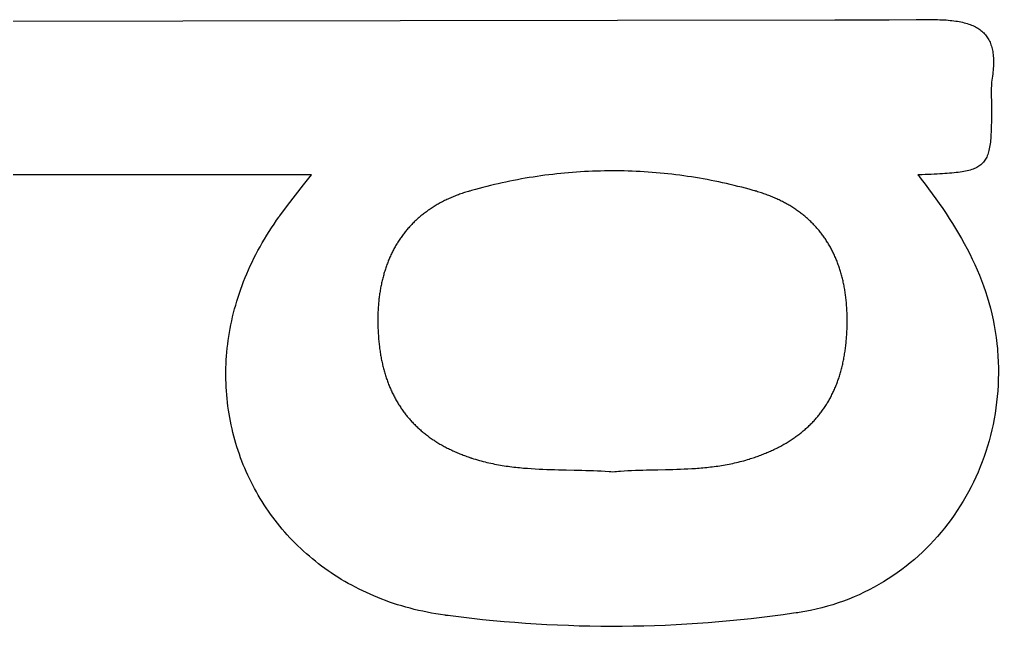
# Model space of a CAD drawing. Extents: x -2412.6 to -2376.5, y -227.2 to -193.2.
# Drawn here: x -2408.006 to -2403.419, y -199.6 to -196.754 of the extents above; entities that cross this region are included whole.
import ezdxf

# ---------------------------------------------------------------- set-up
doc = ezdxf.new("R2010")
doc.units = 0
doc.layers.add('WORK_LAYER', color=254, linetype='CONTINUOUS')

msp = doc.modelspace()

# ---------------------------------------------------------------- linework, layer by layer
at = {"layer": 'WORK_LAYER'}
msp.add_lwpolyline([(-2408.2594, -196.7616), (-2407.2412, -196.7607), (-2406.223, -196.7594), (-2405.2048, -196.7577), (-2404.1867, -196.7555), (-2403.9321, -196.7549), (-2403.8049, -196.7546), (-2403.7412, -196.7544), (-2403.7333, -196.7544), (-2403.7313, -196.7544), (-2403.7311, -196.7544), (-2403.7308, -196.7544), (-2403.7294, -196.7544), (-2403.7267, -196.7544), (-2403.7158, -196.7545), (-2403.7051, -196.7546), (-2403.6947, -196.7549), (-2403.6845, -196.7553), (-2403.6745, -196.7558), (-2403.6648, -196.7564), (-2403.6553, -196.7571), (-2403.646, -196.758), (-2403.637, -196.7589), (-2403.6281, -196.76), (-2403.6195, -196.7612), (-2403.6111, -196.7625), (-2403.603, -196.764), (-2403.595, -196.7655), (-2403.5873, -196.7672), (-2403.5798, -196.769), (-2403.5725, -196.771), (-2403.5654, -196.7731), (-2403.5586, -196.7753), (-2403.5519, -196.7776), (-2403.5455, -196.7801), (-2403.5392, -196.7827), (-2403.5332, -196.7855), (-2403.5274, -196.7884), (-2403.5218, -196.7914), (-2403.5164, -196.7946), (-2403.5112, -196.798), (-2403.5061, -196.8015), (-2403.5013, -196.8051), (-2403.4967, -196.8089), (-2403.4923, -196.8128), (-2403.4881, -196.8169), (-2403.4841, -196.8211), (-2403.4803, -196.8255), (-2403.4766, -196.8301), (-2403.4732, -196.8348), (-2403.47, -196.8397), (-2403.4669, -196.8447), (-2403.464, -196.8499), (-2403.4613, -196.8553), (-2403.4588, -196.8608), (-2403.4565, -196.8666), (-2403.4544, -196.8724), (-2403.4524, -196.8785), (-2403.4507, -196.8847), (-2403.4491, -196.8911), (-2403.4477, -196.8977), (-2403.4464, -196.9045), (-2403.4454, -196.9114), (-2403.4445, -196.9186), (-2403.4438, -196.9259), (-2403.4432, -196.9334), (-2403.4428, -196.9411), (-2403.4426, -196.9489), (-2403.4426, -196.957), (-2403.4427, -196.9653), (-2403.443, -196.9737), (-2403.4435, -196.9824), (-2403.4441, -196.9912), (-2403.4449, -197.0003), (-2403.4458, -197.0095), (-2403.4469, -197.019), (-2403.4482, -197.0286), (-2403.4496, -197.0385), (-2403.4512, -197.0485), (-2403.4514, -197.0498), (-2403.4514, -197.05), (-2403.4514, -197.0504), (-2403.4515, -197.051), (-2403.4517, -197.0537), (-2403.4524, -197.0646), (-2403.4529, -197.0755), (-2403.4532, -197.0864), (-2403.4533, -197.0973), (-2403.4532, -197.1082), (-2403.4529, -197.1191), (-2403.4524, -197.13), (-2403.4521, -197.1354), (-2403.452, -197.1381), (-2403.4519, -197.1388), (-2403.4519, -197.139), (-2403.4519, -197.1391), (-2403.4519, -197.1401), (-2403.4519, -197.1438), (-2403.4519, -197.1585), (-2403.4519, -197.1728), (-2403.452, -197.1866), (-2403.452, -197.2), (-2403.4521, -197.2129), (-2403.4523, -197.2254), (-2403.4524, -197.2375), (-2403.4527, -197.2492), (-2403.453, -197.2605), (-2403.4533, -197.2715), (-2403.4538, -197.282), (-2403.4543, -197.2921), (-2403.4549, -197.3019), (-2403.4556, -197.3114), (-2403.4564, -197.3204), (-2403.4573, -197.3291), (-2403.4584, -197.3375), (-2403.4596, -197.3456), (-2403.4609, -197.3533), (-2403.4623, -197.3607), (-2403.4639, -197.3678), (-2403.4656, -197.3745), (-2403.4676, -197.381), (-2403.4696, -197.3872), (-2403.4719, -197.3931), (-2403.4744, -197.3988), (-2403.477, -197.4042), (-2403.4798, -197.4093), (-2403.4829, -197.4141), (-2403.4861, -197.4188), (-2403.4896, -197.4231), (-2403.4933, -197.4273), (-2403.4973, -197.4312), (-2403.5015, -197.4349), (-2403.5059, -197.4384), (-2403.5106, -197.4417), (-2403.5156, -197.4448), (-2403.5209, -197.4477), (-2403.5264, -197.4505), (-2403.5322, -197.453), (-2403.5383, -197.4554), (-2403.5447, -197.4577), (-2403.5514, -197.4598), (-2403.5585, -197.4617), (-2403.5659, -197.4635), (-2403.5736, -197.4652), (-2403.5816, -197.4668), (-2403.59, -197.4682), (-2403.5987, -197.4696), (-2403.6078, -197.4708), (-2403.6173, -197.472), (-2403.6271, -197.4731), (-2403.6373, -197.4741), (-2403.648, -197.475), (-2403.659, -197.4758), (-2403.6704, -197.4767), (-2403.6822, -197.4774), (-2403.6945, -197.4781), (-2403.7072, -197.4788), (-2403.7203, -197.4795), (-2403.7339, -197.4801), (-2403.7479, -197.4807), (-2403.7623, -197.4814), (-2403.7773, -197.482), (-2403.7927, -197.4826), (-2403.7946, -197.4827), (-2403.7956, -197.4828), (-2403.7961, -197.4828), (-2403.7963, -197.4828), (-2403.7963, -197.483), (-2403.794, -197.4858), (-2403.7896, -197.4915), (-2403.7808, -197.5029), (-2403.7634, -197.5257), (-2403.7463, -197.5485), (-2403.7294, -197.5714), (-2403.7128, -197.5943), (-2403.6966, -197.6173), (-2403.6806, -197.6404), (-2403.665, -197.6636), (-2403.6498, -197.6869), (-2403.6349, -197.7103), (-2403.6204, -197.7338), (-2403.6062, -197.7574), (-2403.5925, -197.7812), (-2403.5792, -197.8051), (-2403.5663, -197.8292), (-2403.5539, -197.8534), (-2403.5419, -197.8779), (-2403.5304, -197.9025), (-2403.5194, -197.9273), (-2403.5088, -197.9524), (-2403.4988, -197.9776), (-2403.4893, -198.0031), (-2403.4804, -198.0289), (-2403.472, -198.0548), (-2403.4642, -198.0811), (-2403.457, -198.1076), (-2403.4503, -198.1344), (-2403.4443, -198.1615), (-2403.4389, -198.1889), (-2403.4341, -198.2166), (-2403.43, -198.2446), (-2403.4282, -198.2588), (-2403.4266, -198.273), (-2403.4251, -198.2873), (-2403.4244, -198.2945), (-2403.4241, -198.2981), (-2403.4241, -198.2986), (-2403.424, -198.2993), (-2403.4238, -198.301), (-2403.4236, -198.3045), (-2403.4216, -198.332), (-2403.4203, -198.3594), (-2403.4195, -198.3867), (-2403.4194, -198.4139), (-2403.4199, -198.441), (-2403.421, -198.468), (-2403.4227, -198.4948), (-2403.4249, -198.5215), (-2403.4277, -198.548), (-2403.4311, -198.5744), (-2403.4351, -198.6007), (-2403.4397, -198.6267), (-2403.4448, -198.6526), (-2403.4504, -198.6783), (-2403.4566, -198.7038), (-2403.4634, -198.729), (-2403.4707, -198.7541), (-2403.4785, -198.7789), (-2403.4868, -198.8035), (-2403.4957, -198.8279), (-2403.5051, -198.852), (-2403.515, -198.8758), (-2403.5254, -198.8994), (-2403.5363, -198.9227), (-2403.5477, -198.9458), (-2403.5596, -198.9685), (-2403.572, -198.9909), (-2403.5849, -199.013), (-2403.5982, -199.0348), (-2403.6121, -199.0563), (-2403.6263, -199.0774), (-2403.6411, -199.0982), (-2403.6563, -199.1186), (-2403.672, -199.1387), (-2403.6881, -199.1584), (-2403.7046, -199.1777), (-2403.7216, -199.1966), (-2403.739, -199.2152), (-2403.7568, -199.2333), (-2403.7751, -199.251), (-2403.7938, -199.2683), (-2403.8129, -199.2852), (-2403.8324, -199.3016), (-2403.8522, -199.3176), (-2403.8725, -199.3331), (-2403.8932, -199.3482), (-2403.9143, -199.3628), (-2403.9357, -199.3769), (-2403.9575, -199.3905), (-2403.9797, -199.4036), (-2404.0023, -199.4162), (-2404.0252, -199.4283), (-2404.0484, -199.4398), (-2404.072, -199.4509), (-2404.096, -199.4613), (-2404.1203, -199.4713), (-2404.1449, -199.4807), (-2404.1699, -199.4895), (-2404.1951, -199.4977), (-2404.2207, -199.5053), (-2404.2466, -199.5124), (-2404.2729, -199.5188), (-2404.2994, -199.5247), (-2404.3262, -199.5299), (-2404.3533, -199.5345), (-2404.3601, -199.5355), (-2404.3635, -199.536), (-2404.3666, -199.5365), (-2404.379, -199.5383), (-2404.4287, -199.5453), (-2404.4786, -199.5519), (-2404.5285, -199.5581), (-2404.5785, -199.5639), (-2404.6285, -199.5692), (-2404.6786, -199.5741), (-2404.7288, -199.5786), (-2404.779, -199.5826), (-2404.8293, -199.5863), (-2404.8796, -199.5895), (-2404.93, -199.5922), (-2404.9804, -199.5946), (-2405.0308, -199.5965), (-2405.0812, -199.5979), (-2405.1317, -199.599), (-2405.1821, -199.5996), (-2405.2326, -199.5997), (-2405.2831, -199.5995), (-2405.3335, -199.5988), (-2405.3839, -199.5977), (-2405.4344, -199.5961), (-2405.4848, -199.5941), (-2405.5351, -199.5917), (-2405.5855, -199.5888), (-2405.6357, -199.5856), (-2405.686, -199.5819), (-2405.7362, -199.5777), (-2405.7863, -199.5732), (-2405.8364, -199.5682), (-2405.8864, -199.5628), (-2405.9363, -199.5569), (-2405.9862, -199.5507), (-2405.9986, -199.5491), (-2406.0048, -199.5482), (-2406.0079, -199.5478), (-2406.0083, -199.5478), (-2406.0089, -199.5477), (-2406.0103, -199.5475), (-2406.0129, -199.5471), (-2406.034, -199.5441), (-2406.0549, -199.5407), (-2406.0756, -199.5371), (-2406.0962, -199.5332), (-2406.1165, -199.5289), (-2406.1367, -199.5244), (-2406.1566, -199.5197), (-2406.1764, -199.5146), (-2406.196, -199.5092), (-2406.2154, -199.5036), (-2406.2346, -199.4977), (-2406.2536, -199.4916), (-2406.2724, -199.4852), (-2406.291, -199.4785), (-2406.3094, -199.4715), (-2406.3276, -199.4643), (-2406.3456, -199.4569), (-2406.3635, -199.4492), (-2406.3811, -199.4412), (-2406.3985, -199.433), (-2406.4156, -199.4246), (-2406.4326, -199.4159), (-2406.4494, -199.407), (-2406.466, -199.3979), (-2406.4823, -199.3885), (-2406.4985, -199.3789), (-2406.5144, -199.3691), (-2406.5301, -199.359), (-2406.5456, -199.3488), (-2406.5609, -199.3383), (-2406.576, -199.3276), (-2406.5909, -199.3167), (-2406.6055, -199.3056), (-2406.6199, -199.2942), (-2406.6341, -199.2827), (-2406.6481, -199.271), (-2406.6618, -199.2591), (-2406.6753, -199.247), (-2406.6886, -199.2347), (-2406.7017, -199.2222), (-2406.7145, -199.2095), (-2406.7271, -199.1967), (-2406.7395, -199.1837), (-2406.7516, -199.1705), (-2406.7636, -199.1571), (-2406.7752, -199.1435), (-2406.7867, -199.1298), (-2406.7979, -199.1159), (-2406.8088, -199.1019), (-2406.8196, -199.0877), (-2406.8301, -199.0734), (-2406.8403, -199.0589), (-2406.8503, -199.0442), (-2406.8601, -199.0294), (-2406.8696, -199.0145), (-2406.8788, -198.9994), (-2406.8879, -198.9842), (-2406.8966, -198.9688), (-2406.9052, -198.9533), (-2406.9134, -198.9377), (-2406.9214, -198.922), (-2406.9292, -198.9061), (-2406.9367, -198.8901), (-2406.944, -198.874), (-2406.951, -198.8578), (-2406.9577, -198.8415), (-2406.9642, -198.825), (-2406.9705, -198.8085), (-2406.9764, -198.7918), (-2406.9821, -198.7751), (-2406.9876, -198.7582), (-2406.9927, -198.7413), (-2406.9977, -198.7242), (-2407.0023, -198.7071), (-2407.0067, -198.6899), (-2407.0108, -198.6726), (-2407.0146, -198.6552), (-2407.0182, -198.6378), (-2407.0215, -198.6203), (-2407.0245, -198.6027), (-2407.0273, -198.585), (-2407.0297, -198.5673), (-2407.0319, -198.5495), (-2407.0338, -198.5316), (-2407.0355, -198.5137), (-2407.0368, -198.4958), (-2407.0379, -198.4777), (-2407.0387, -198.4597), (-2407.0392, -198.4416), (-2407.0394, -198.4234), (-2407.0394, -198.4052), (-2407.039, -198.387), (-2407.0384, -198.3687), (-2407.0375, -198.3504), (-2407.0362, -198.3321), (-2407.0347, -198.3138), (-2407.0329, -198.2954), (-2407.0308, -198.277), (-2407.0285, -198.2586), (-2407.0258, -198.2402), (-2407.0228, -198.2218), (-2407.0195, -198.2033), (-2407.0159, -198.1849), (-2407.012, -198.1664), (-2407.0078, -198.148), (-2407.0034, -198.1295), (-2406.9986, -198.1111), (-2406.9935, -198.0927), (-2406.9881, -198.0743), (-2406.9823, -198.0559), (-2406.9763, -198.0375), (-2406.97, -198.0191), (-2406.9633, -198.0008), (-2406.9564, -197.9825), (-2406.9491, -197.9642), (-2406.9415, -197.946), (-2406.9336, -197.9277), (-2406.9254, -197.9096), (-2406.9169, -197.8914), (-2406.908, -197.8733), (-2406.8988, -197.8553), (-2406.8893, -197.8373), (-2406.8795, -197.8194), (-2406.8694, -197.8015), (-2406.8589, -197.7837), (-2406.8481, -197.7659), (-2406.837, -197.7482), (-2406.8255, -197.7306), (-2406.8138, -197.713), (-2406.8017, -197.6955), (-2406.7955, -197.6868), (-2406.7924, -197.6824), (-2406.7908, -197.6803), (-2406.7906, -197.68), (-2406.7905, -197.6799), (-2406.7905, -197.6799), (-2406.7904, -197.6798), (-2406.7893, -197.6782), (-2406.787, -197.6752), (-2406.7503, -197.6266), (-2406.7134, -197.5781), (-2406.6762, -197.5299), (-2406.6388, -197.4818), (-2408.5634, -197.4818)], dxfattribs=at)
msp.add_lwpolyline([(-2405.2261, -198.8742), (-2405.2173, -198.8734), (-2405.2085, -198.8727), (-2405.1998, -198.872), (-2405.191, -198.8714), (-2405.1734, -198.8703), (-2405.1559, -198.8693), (-2405.1383, -198.8685), (-2405.1207, -198.8678), (-2405.1031, -198.8671), (-2405.0855, -198.8666), (-2405.0679, -198.8661), (-2405.0503, -198.8657), (-2405.0151, -198.865), (-2404.9798, -198.8642), (-2404.9622, -198.8638), (-2404.9446, -198.8633), (-2404.927, -198.8628), (-2404.9094, -198.8622), (-2404.8918, -198.8615), (-2404.8743, -198.8607), (-2404.8567, -198.8597), (-2404.8391, -198.8586), (-2404.8303, -198.8579), (-2404.8216, -198.8573), (-2404.8128, -198.8566), (-2404.804, -198.8558), (-2404.7953, -198.855), (-2404.7865, -198.8541), (-2404.7778, -198.8532), (-2404.769, -198.8522), (-2404.7603, -198.8512), (-2404.7515, -198.8501), (-2404.7428, -198.849), (-2404.734, -198.8477), (-2404.7253, -198.8464), (-2404.7166, -198.8451), (-2404.7079, -198.8436), (-2404.6991, -198.8421), (-2404.6904, -198.8406), (-2404.6817, -198.8389), (-2404.673, -198.8372), (-2404.6643, -198.8353), (-2404.6557, -198.8334), (-2404.647, -198.8315), (-2404.6383, -198.8294), (-2404.6296, -198.8272), (-2404.621, -198.8249), (-2404.6123, -198.8226), (-2404.6037, -198.8201), (-2404.595, -198.8176), (-2404.5864, -198.8149), (-2404.5853, -198.8146), (-2404.5852, -198.8145), (-2404.585, -198.8145), (-2404.5846, -198.8144), (-2404.5838, -198.8141), (-2404.5807, -198.8131), (-2404.5746, -198.8111), (-2404.5685, -198.8091), (-2404.5624, -198.8071), (-2404.5564, -198.805), (-2404.5504, -198.8029), (-2404.5445, -198.8007), (-2404.5386, -198.7986), (-2404.5327, -198.7964), (-2404.5269, -198.7941), (-2404.5211, -198.7919), (-2404.5154, -198.7896), (-2404.5097, -198.7873), (-2404.5041, -198.7849), (-2404.4985, -198.7825), (-2404.4929, -198.7801), (-2404.4874, -198.7777), (-2404.482, -198.7752), (-2404.4765, -198.7727), (-2404.4712, -198.7702), (-2404.4658, -198.7676), (-2404.4605, -198.765), (-2404.4553, -198.7624), (-2404.4501, -198.7597), (-2404.4449, -198.757), (-2404.4398, -198.7543), (-2404.4347, -198.7515), (-2404.4296, -198.7487), (-2404.4246, -198.7459), (-2404.4197, -198.7431), (-2404.4148, -198.7402), (-2404.4099, -198.7373), (-2404.4051, -198.7344), (-2404.4003, -198.7314), (-2404.3956, -198.7284), (-2404.3909, -198.7253), (-2404.3862, -198.7223), (-2404.3816, -198.7192), (-2404.377, -198.716), (-2404.3725, -198.7129), (-2404.368, -198.7097), (-2404.3635, -198.7065), (-2404.3591, -198.7032), (-2404.3548, -198.6999), (-2404.3504, -198.6966), (-2404.3462, -198.6932), (-2404.3419, -198.6898), (-2404.3377, -198.6864), (-2404.3336, -198.683), (-2404.3295, -198.6795), (-2404.3254, -198.676), (-2404.3214, -198.6724), (-2404.3174, -198.6688), (-2404.3135, -198.6652), (-2404.3096, -198.6616), (-2404.3057, -198.6579), (-2404.3019, -198.6542), (-2404.2981, -198.6504), (-2404.2944, -198.6467), (-2404.2907, -198.6428), (-2404.287, -198.639), (-2404.2834, -198.6351), (-2404.2799, -198.6312), (-2404.2764, -198.6273), (-2404.2729, -198.6233), (-2404.2694, -198.6193), (-2404.266, -198.6152), (-2404.2627, -198.6112), (-2404.2594, -198.6071), (-2404.2561, -198.6029), (-2404.2529, -198.5987), (-2404.2497, -198.5945), (-2404.2465, -198.5903), (-2404.2434, -198.586), (-2404.2404, -198.5817), (-2404.2374, -198.5774), (-2404.2344, -198.573), (-2404.2314, -198.5686), (-2404.2285, -198.5641), (-2404.2257, -198.5596), (-2404.2229, -198.5551), (-2404.2201, -198.5506), (-2404.2174, -198.546), (-2404.2147, -198.5414), (-2404.212, -198.5367), (-2404.2094, -198.532), (-2404.2069, -198.5273), (-2404.2044, -198.5226), (-2404.2019, -198.5178), (-2404.1994, -198.513), (-2404.197, -198.5081), (-2404.1947, -198.5032), (-2404.1924, -198.4983), (-2404.1901, -198.4933), (-2404.1879, -198.4883), (-2404.1857, -198.4833), (-2404.1835, -198.4782), (-2404.1814, -198.4732), (-2404.1793, -198.468), (-2404.1773, -198.4628), (-2404.1753, -198.4576), (-2404.1734, -198.4524), (-2404.1715, -198.4471), (-2404.1696, -198.4418), (-2404.1678, -198.4365), (-2404.166, -198.4311), (-2404.1643, -198.4257), (-2404.1626, -198.4202), (-2404.1609, -198.4148), (-2404.1593, -198.4092), (-2404.1577, -198.4037), (-2404.1562, -198.3981), (-2404.1547, -198.3925), (-2404.1533, -198.3868), (-2404.1519, -198.3811), (-2404.1505, -198.3754), (-2404.1492, -198.3696), (-2404.1479, -198.3638), (-2404.1466, -198.3579), (-2404.1454, -198.3521), (-2404.1443, -198.3461), (-2404.1431, -198.3402), (-2404.142, -198.3342), (-2404.141, -198.3282), (-2404.14, -198.3221), (-2404.139, -198.316), (-2404.1381, -198.3099), (-2404.1372, -198.3037), (-2404.1364, -198.2975), (-2404.1356, -198.2913), (-2404.1349, -198.285), (-2404.1341, -198.2787), (-2404.1335, -198.2723), (-2404.1328, -198.266), (-2404.1322, -198.2595), (-2404.1317, -198.2531), (-2404.1312, -198.2466), (-2404.1307, -198.24), (-2404.1303, -198.2335), (-2404.1299, -198.2269), (-2404.1295, -198.2202), (-2404.1292, -198.2135), (-2404.1289, -198.2068), (-2404.1287, -198.2), (-2404.1285, -198.1932), (-2404.1284, -198.1864), (-2404.1283, -198.183), (-2404.1283, -198.1797), (-2404.1282, -198.1732), (-2404.1282, -198.1667), (-2404.1282, -198.1603), (-2404.1282, -198.1538), (-2404.1283, -198.1474), (-2404.1285, -198.1411), (-2404.1287, -198.1347), (-2404.1289, -198.1284), (-2404.1292, -198.1221), (-2404.1295, -198.1159), (-2404.1298, -198.1096), (-2404.1302, -198.1034), (-2404.1306, -198.0973), (-2404.1311, -198.0911), (-2404.1316, -198.085), (-2404.1321, -198.0789), (-2404.1327, -198.0728), (-2404.1334, -198.0668), (-2404.134, -198.0608), (-2404.1347, -198.0548), (-2404.1355, -198.0489), (-2404.1363, -198.043), (-2404.1371, -198.0371), (-2404.138, -198.0312), (-2404.1389, -198.0254), (-2404.1399, -198.0196), (-2404.1409, -198.0138), (-2404.1419, -198.0081), (-2404.143, -198.0024), (-2404.1441, -197.9967), (-2404.1453, -197.9911), (-2404.1465, -197.9854), (-2404.1477, -197.9799), (-2404.149, -197.9743), (-2404.1504, -197.9688), (-2404.1517, -197.9633), (-2404.1531, -197.9578), (-2404.1546, -197.9524), (-2404.1561, -197.9469), (-2404.1576, -197.9416), (-2404.1592, -197.9362), (-2404.1608, -197.9309), (-2404.1625, -197.9256), (-2404.1642, -197.9203), (-2404.1659, -197.9151), (-2404.1677, -197.9099), (-2404.1696, -197.9048), (-2404.1714, -197.8996), (-2404.1733, -197.8945), (-2404.1753, -197.8894), (-2404.1773, -197.8844), (-2404.1793, -197.8794), (-2404.1814, -197.8744), (-2404.1835, -197.8695), (-2404.1857, -197.8645), (-2404.1879, -197.8597), (-2404.1901, -197.8548), (-2404.1924, -197.85), (-2404.1947, -197.8452), (-2404.1971, -197.8404), (-2404.1995, -197.8357), (-2404.202, -197.831), (-2404.2045, -197.8263), (-2404.207, -197.8217), (-2404.2096, -197.8171), (-2404.2122, -197.8125), (-2404.2149, -197.808), (-2404.2176, -197.8035), (-2404.2203, -197.799), (-2404.2231, -197.7946), (-2404.226, -197.7902), (-2404.2288, -197.7858), (-2404.2317, -197.7815), (-2404.2347, -197.7772), (-2404.2377, -197.7729), (-2404.2408, -197.7687), (-2404.2438, -197.7645), (-2404.247, -197.7603), (-2404.2501, -197.7561), (-2404.2533, -197.752), (-2404.2566, -197.7479), (-2404.2599, -197.7439), (-2404.2632, -197.7399), (-2404.2666, -197.7359), (-2404.27, -197.732), (-2404.2735, -197.7281), (-2404.277, -197.7242), (-2404.2806, -197.7204), (-2404.2842, -197.7165), (-2404.2878, -197.7128), (-2404.2915, -197.709), (-2404.2952, -197.7053), (-2404.299, -197.7017), (-2404.3028, -197.698), (-2404.3066, -197.6944), (-2404.3105, -197.6909), (-2404.3144, -197.6873), (-2404.3184, -197.6838), (-2404.3224, -197.6804), (-2404.3265, -197.6769), (-2404.3306, -197.6735), (-2404.3348, -197.6702), (-2404.3389, -197.6668), (-2404.3432, -197.6636), (-2404.3475, -197.6603), (-2404.3518, -197.6571), (-2404.3561, -197.6539), (-2404.3605, -197.6507), (-2404.365, -197.6476), (-2404.3695, -197.6445), (-2404.374, -197.6415), (-2404.3786, -197.6385), (-2404.3832, -197.6355), (-2404.3879, -197.6326), (-2404.3926, -197.6297), (-2404.3973, -197.6268), (-2404.4021, -197.624), (-2404.4069, -197.6212), (-2404.4118, -197.6184), (-2404.4167, -197.6157), (-2404.4217, -197.613), (-2404.4267, -197.6104), (-2404.4318, -197.6078), (-2404.4369, -197.6052), (-2404.442, -197.6026), (-2404.4472, -197.6001), (-2404.4524, -197.5977), (-2404.4577, -197.5952), (-2404.463, -197.5928), (-2404.4683, -197.5905), (-2404.4737, -197.5882), (-2404.4792, -197.5859), (-2404.4846, -197.5836), (-2404.4902, -197.5814), (-2404.4957, -197.5793), (-2404.5014, -197.5771), (-2404.507, -197.575), (-2404.5127, -197.573), (-2404.5185, -197.5709), (-2404.5242, -197.569), (-2404.5301, -197.567), (-2404.536, -197.5651), (-2404.5419, -197.5632), (-2404.5478, -197.5614), (-2404.5538, -197.5596), (-2404.5569, -197.5587), (-2404.5584, -197.5583), (-2404.5588, -197.5582), (-2404.5589, -197.5581), (-2404.5592, -197.558), (-2404.5603, -197.5577), (-2404.5691, -197.5552), (-2404.5867, -197.5503), (-2404.6044, -197.5455), (-2404.6222, -197.5408), (-2404.64, -197.5363), (-2404.6579, -197.5319), (-2404.6758, -197.5276), (-2404.6938, -197.5235), (-2404.7118, -197.5195), (-2404.7298, -197.5156), (-2404.7479, -197.5119), (-2404.7661, -197.5083), (-2404.7842, -197.5048), (-2404.8025, -197.5015), (-2404.8207, -197.4983), (-2404.839, -197.4952), (-2404.8573, -197.4923), (-2404.8757, -197.4896), (-2404.8941, -197.4869), (-2404.9125, -197.4844), (-2404.9309, -197.4821), (-2404.9494, -197.4799), (-2404.9679, -197.4778), (-2404.9864, -197.4759), (-2405.005, -197.4741), (-2405.0235, -197.4724), (-2405.0421, -197.4709), (-2405.0607, -197.4696), (-2405.0793, -197.4684), (-2405.098, -197.4673), (-2405.1166, -197.4664), (-2405.1352, -197.4656), (-2405.1539, -197.4649), (-2405.1726, -197.4644), (-2405.1912, -197.4641), (-2405.2099, -197.4639), (-2405.2286, -197.4638), (-2405.2472, -197.4639), (-2405.2659, -197.4641), (-2405.2846, -197.4645), (-2405.3032, -197.465), (-2405.3219, -197.4656), (-2405.3405, -197.4664), (-2405.3592, -197.4674), (-2405.3778, -197.4685), (-2405.3964, -197.4697), (-2405.415, -197.4711), (-2405.4336, -197.4726), (-2405.4521, -197.4742), (-2405.4707, -197.476), (-2405.4892, -197.478), (-2405.5077, -197.4801), (-2405.5262, -197.4823), (-2405.5446, -197.4847), (-2405.563, -197.4872), (-2405.5814, -197.4898), (-2405.5998, -197.4926), (-2405.6181, -197.4955), (-2405.6364, -197.4986), (-2405.6546, -197.5018), (-2405.6729, -197.5051), (-2405.691, -197.5086), (-2405.7092, -197.5122), (-2405.7273, -197.516), (-2405.7453, -197.5199), (-2405.7633, -197.5239), (-2405.7813, -197.528), (-2405.7992, -197.5323), (-2405.8171, -197.5367), (-2405.8349, -197.5413), (-2405.8526, -197.5459), (-2405.8703, -197.5508), (-2405.888, -197.5557), (-2405.8968, -197.5582), (-2405.8979, -197.5585), (-2405.8981, -197.5586), (-2405.8983, -197.5587), (-2405.8987, -197.5588), (-2405.9002, -197.5592), (-2405.9032, -197.5601), (-2405.9092, -197.5619), (-2405.9151, -197.5637), (-2405.921, -197.5656), (-2405.9268, -197.5675), (-2405.9326, -197.5694), (-2405.9384, -197.5714), (-2405.9441, -197.5735), (-2405.9497, -197.5755), (-2405.9554, -197.5776), (-2405.961, -197.5798), (-2405.9665, -197.582), (-2405.972, -197.5842), (-2405.9775, -197.5864), (-2405.9829, -197.5887), (-2405.9883, -197.5911), (-2405.9936, -197.5935), (-2405.9989, -197.5959), (-2406.0041, -197.5983), (-2406.0093, -197.6008), (-2406.0145, -197.6033), (-2406.0196, -197.6059), (-2406.0247, -197.6085), (-2406.0297, -197.6112), (-2406.0347, -197.6138), (-2406.0397, -197.6165), (-2406.0446, -197.6193), (-2406.0494, -197.6221), (-2406.0542, -197.6249), (-2406.059, -197.6278), (-2406.0638, -197.6307), (-2406.0684, -197.6336), (-2406.0731, -197.6366), (-2406.0777, -197.6396), (-2406.0823, -197.6426), (-2406.0868, -197.6457), (-2406.0913, -197.6488), (-2406.0957, -197.652), (-2406.1001, -197.6552), (-2406.1045, -197.6584), (-2406.1088, -197.6617), (-2406.1131, -197.665), (-2406.1173, -197.6683), (-2406.1215, -197.6717), (-2406.1256, -197.6751), (-2406.1297, -197.6785), (-2406.1338, -197.682), (-2406.1378, -197.6855), (-2406.1418, -197.689), (-2406.1457, -197.6926), (-2406.1496, -197.6962), (-2406.1534, -197.6999), (-2406.1572, -197.7035), (-2406.161, -197.7073), (-2406.1647, -197.711), (-2406.1684, -197.7148), (-2406.172, -197.7186), (-2406.1756, -197.7225), (-2406.1792, -197.7264), (-2406.1827, -197.7303), (-2406.1861, -197.7342), (-2406.1896, -197.7382), (-2406.1929, -197.7422), (-2406.1963, -197.7463), (-2406.1996, -197.7504), (-2406.2028, -197.7545), (-2406.2061, -197.7586), (-2406.2092, -197.7628), (-2406.2124, -197.7671), (-2406.2154, -197.7713), (-2406.2185, -197.7756), (-2406.2215, -197.7799), (-2406.2244, -197.7843), (-2406.2274, -197.7886), (-2406.2302, -197.7931), (-2406.2331, -197.7975), (-2406.2359, -197.802), (-2406.2386, -197.8065), (-2406.2413, -197.811), (-2406.244, -197.8156), (-2406.2466, -197.8202), (-2406.2492, -197.8248), (-2406.2517, -197.8295), (-2406.2542, -197.8342), (-2406.2567, -197.8389), (-2406.2591, -197.8437), (-2406.2615, -197.8485), (-2406.2638, -197.8533), (-2406.2661, -197.8582), (-2406.2683, -197.8631), (-2406.2705, -197.868), (-2406.2727, -197.8729), (-2406.2748, -197.8779), (-2406.2769, -197.8829), (-2406.2789, -197.8879), (-2406.2809, -197.893), (-2406.2829, -197.8981), (-2406.2848, -197.9032), (-2406.2867, -197.9084), (-2406.2885, -197.9136), (-2406.2903, -197.9188), (-2406.292, -197.924), (-2406.2937, -197.9293), (-2406.2954, -197.9346), (-2406.297, -197.9399), (-2406.2986, -197.9453), (-2406.3001, -197.9507), (-2406.3016, -197.9561), (-2406.303, -197.9616), (-2406.3044, -197.967), (-2406.3058, -197.9725), (-2406.3071, -197.9781), (-2406.3084, -197.9836), (-2406.3097, -197.9892), (-2406.3109, -197.9949), (-2406.312, -198.0005), (-2406.3131, -198.0062), (-2406.3142, -198.0119), (-2406.3152, -198.0176), (-2406.3162, -198.0234), (-2406.3172, -198.0292), (-2406.3181, -198.035), (-2406.3189, -198.0408), (-2406.3198, -198.0467), (-2406.3206, -198.0526), (-2406.3213, -198.0585), (-2406.322, -198.0644), (-2406.3226, -198.0704), (-2406.3233, -198.0764), (-2406.3238, -198.0824), (-2406.3244, -198.0885), (-2406.3249, -198.0946), (-2406.3253, -198.1007), (-2406.3257, -198.1068), (-2406.3261, -198.113), (-2406.3264, -198.1192), (-2406.3267, -198.1254), (-2406.3269, -198.1316), (-2406.3271, -198.1379), (-2406.3273, -198.1442), (-2406.3274, -198.1505), (-2406.3275, -198.1568), (-2406.3275, -198.1632), (-2406.3275, -198.1696), (-2406.3274, -198.176), (-2406.3273, -198.1824), (-2406.3273, -198.1857), (-2406.3272, -198.189), (-2406.327, -198.1956), (-2406.3268, -198.2022), (-2406.3266, -198.2088), (-2406.3263, -198.2153), (-2406.3259, -198.2218), (-2406.3256, -198.2283), (-2406.3251, -198.2347), (-2406.3247, -198.2411), (-2406.3242, -198.2475), (-2406.3237, -198.2538), (-2406.3231, -198.2601), (-2406.3225, -198.2664), (-2406.3219, -198.2726), (-2406.3212, -198.2788), (-2406.3204, -198.285), (-2406.3197, -198.2911), (-2406.3189, -198.2972), (-2406.318, -198.3033), (-2406.3172, -198.3093), (-2406.3162, -198.3153), (-2406.3153, -198.3213), (-2406.3143, -198.3272), (-2406.3133, -198.3331), (-2406.3122, -198.339), (-2406.3111, -198.3448), (-2406.3099, -198.3506), (-2406.3087, -198.3564), (-2406.3075, -198.3621), (-2406.3062, -198.3678), (-2406.3049, -198.3735), (-2406.3036, -198.3791), (-2406.3022, -198.3847), (-2406.3007, -198.3903), (-2406.2993, -198.3958), (-2406.2978, -198.4013), (-2406.2962, -198.4068), (-2406.2946, -198.4122), (-2406.293, -198.4176), (-2406.2914, -198.423), (-2406.2897, -198.4283), (-2406.2879, -198.4336), (-2406.2861, -198.4389), (-2406.2843, -198.4442), (-2406.2825, -198.4494), (-2406.2806, -198.4545), (-2406.2786, -198.4597), (-2406.2767, -198.4648), (-2406.2746, -198.4698), (-2406.2726, -198.4749), (-2406.2705, -198.4799), (-2406.2684, -198.4849), (-2406.2662, -198.4898), (-2406.264, -198.4947), (-2406.2617, -198.4996), (-2406.2595, -198.5044), (-2406.2571, -198.5093), (-2406.2548, -198.514), (-2406.2524, -198.5188), (-2406.2499, -198.5235), (-2406.2474, -198.5282), (-2406.2449, -198.5328), (-2406.2424, -198.5374), (-2406.2397, -198.542), (-2406.2371, -198.5466), (-2406.2344, -198.5511), (-2406.2317, -198.5556), (-2406.229, -198.56), (-2406.2262, -198.5644), (-2406.2233, -198.5688), (-2406.2204, -198.5732), (-2406.2175, -198.5775), (-2406.2146, -198.5818), (-2406.2116, -198.5861), (-2406.2086, -198.5903), (-2406.2055, -198.5945), (-2406.2024, -198.5986), (-2406.1992, -198.6028), (-2406.196, -198.6069), (-2406.1928, -198.6109), (-2406.1895, -198.615), (-2406.1862, -198.619), (-2406.1829, -198.6229), (-2406.1795, -198.6269), (-2406.1761, -198.6308), (-2406.1726, -198.6346), (-2406.1691, -198.6385), (-2406.1656, -198.6423), (-2406.162, -198.6461), (-2406.1584, -198.6498), (-2406.1547, -198.6535), (-2406.151, -198.6572), (-2406.1473, -198.6608), (-2406.1435, -198.6645), (-2406.1397, -198.668), (-2406.1358, -198.6716), (-2406.1319, -198.6751), (-2406.128, -198.6786), (-2406.124, -198.6821), (-2406.12, -198.6855), (-2406.1159, -198.6889), (-2406.1119, -198.6922), (-2406.1077, -198.6956), (-2406.1036, -198.6988), (-2406.0993, -198.7021), (-2406.0951, -198.7053), (-2406.0908, -198.7085), (-2406.0865, -198.7117), (-2406.0821, -198.7148), (-2406.0777, -198.718), (-2406.0733, -198.721), (-2406.0688, -198.7241), (-2406.0642, -198.7271), (-2406.0597, -198.7301), (-2406.0551, -198.733), (-2406.0504, -198.7359), (-2406.0458, -198.7388), (-2406.041, -198.7416), (-2406.0363, -198.7445), (-2406.0315, -198.7473), (-2406.0266, -198.75), (-2406.0218, -198.7527), (-2406.0168, -198.7554), (-2406.0119, -198.7581), (-2406.0069, -198.7607), (-2406.0018, -198.7633), (-2405.9968, -198.7659), (-2405.9917, -198.7684), (-2405.9865, -198.7709), (-2405.9813, -198.7734), (-2405.9761, -198.7758), (-2405.9708, -198.7783), (-2405.9655, -198.7806), (-2405.9601, -198.783), (-2405.9548, -198.7853), (-2405.9493, -198.7876), (-2405.9439, -198.7898), (-2405.9383, -198.7921), (-2405.9328, -198.7943), (-2405.9272, -198.7964), (-2405.9216, -198.7985), (-2405.9159, -198.8006), (-2405.9102, -198.8027), (-2405.9045, -198.8047), (-2405.8987, -198.8067), (-2405.8929, -198.8087), (-2405.8899, -198.8097), (-2405.8892, -198.8099), (-2405.8888, -198.8101), (-2405.8885, -198.8102), (-2405.8874, -198.8105), (-2405.8785, -198.8134), (-2405.8696, -198.8161), (-2405.8607, -198.8188), (-2405.8518, -198.8213), (-2405.8429, -198.8238), (-2405.834, -198.8261), (-2405.825, -198.8284), (-2405.8161, -198.8306), (-2405.8071, -198.8326), (-2405.7982, -198.8346), (-2405.7892, -198.8365), (-2405.7802, -198.8383), (-2405.7713, -198.8401), (-2405.7623, -198.8417), (-2405.7533, -198.8433), (-2405.7443, -198.8448), (-2405.7353, -198.8462), (-2405.7263, -198.8476), (-2405.7172, -198.8489), (-2405.7082, -198.8501), (-2405.6992, -198.8513), (-2405.6901, -198.8524), (-2405.6811, -198.8534), (-2405.672, -198.8544), (-2405.663, -198.8553), (-2405.6539, -198.8561), (-2405.6449, -198.857), (-2405.6358, -198.8577), (-2405.6267, -198.8584), (-2405.6086, -198.8597), (-2405.5904, -198.8608), (-2405.5722, -198.8618), (-2405.554, -198.8626), (-2405.5358, -198.8634), (-2405.5176, -198.864), (-2405.4993, -198.8645), (-2405.4811, -198.865), (-2405.4446, -198.8658), (-2405.4082, -198.8666), (-2405.3717, -198.8674), (-2405.3534, -198.8679), (-2405.3352, -198.8685), (-2405.317, -198.8691), (-2405.2988, -198.8698), (-2405.2806, -198.8707), (-2405.2624, -198.8717), (-2405.2442, -198.8729), (-2405.2351, -198.8735)], close=True, dxfattribs=at)

doc.saveas('drawing.dxf')
